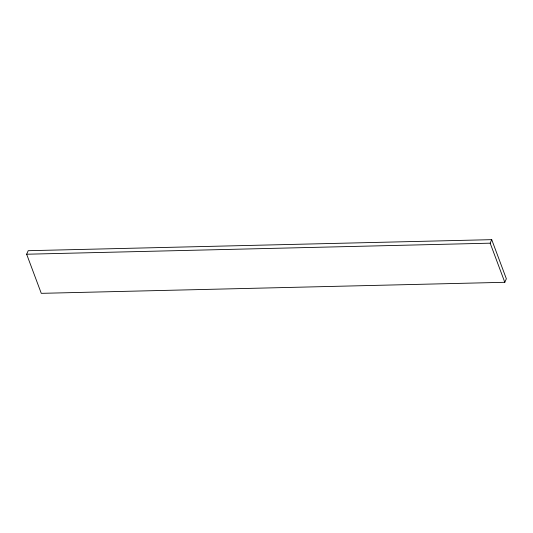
<?xml version="1.0" encoding="UTF-8"?>
<svg xmlns="http://www.w3.org/2000/svg" width="533" height="533" viewBox="0 0 533 533"><rect width="100%" height="100%" fill="white"/><g stroke="black" fill="none" stroke-linecap="round" stroke-linejoin="round"><path stroke-width="0.8" d="M26.65 254.228L28.196 250.703L491.719 239.657L506.35 278.772L504.804 282.297L41.281 293.343L26.65 254.228L490.173 243.175L491.719 239.657M490.173 243.175L504.804 282.297"/></g></svg>
